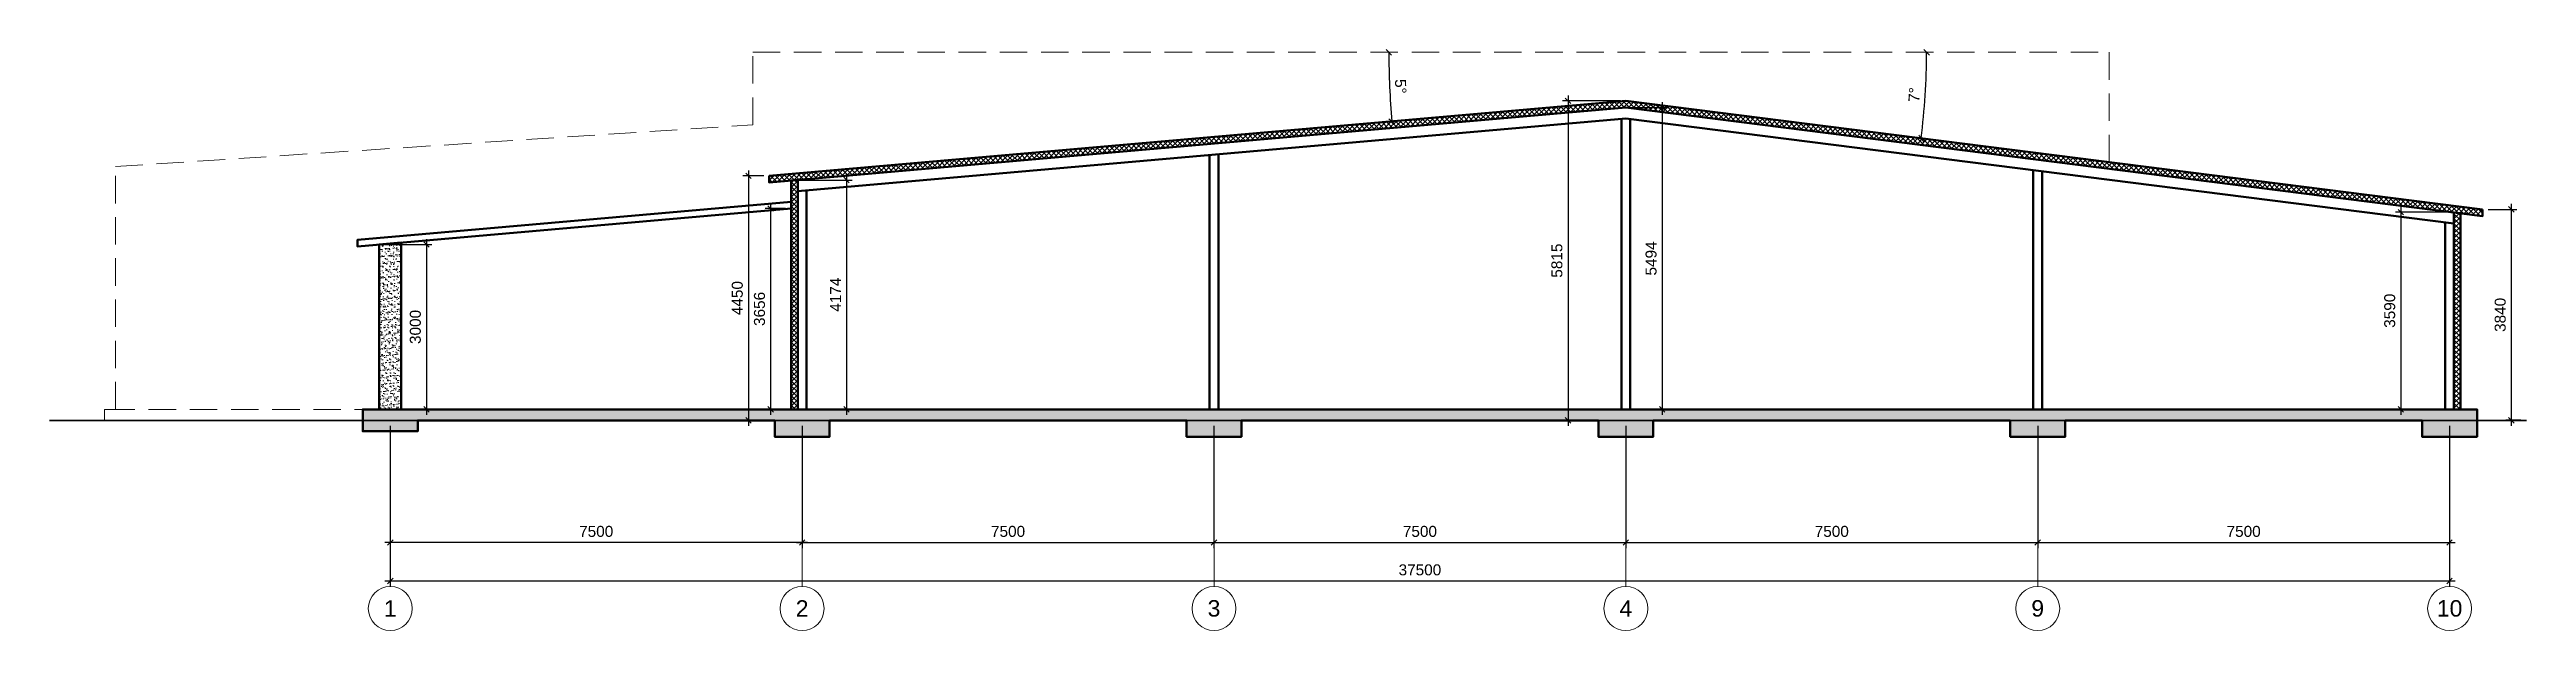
# Model space of a CAD drawing. Extents: x 2048245 to 2093350, y 523082 to 533657.
import ezdxf

# ---------------------------------------------------------------- set-up
doc = ezdxf.new("R2010")
doc.units = 0
doc.header["$MEASUREMENT"] = 0
doc.header["$PDMODE"] = 2
doc.header["$PDSIZE"] = -5
doc.linetypes.add('DASHED', pattern=[0.75, 0.5, -0.25])
doc.layers.get('0').update_dxf_attribs({"linetype": 'CONTINUOUS', "lineweight": 13})
doc.layers.get('DEFPOINTS').update_dxf_attribs({"linetype": 'CONTINUOUS', "lineweight": 0})
for name, color, linetype, lineweight in [('колонны', 7, 'CONTINUOUS', 50), ('оси', 7, 'CONTINUOUS', 13), ('размеры', 7, 'CONTINUOUS', 13), ('стены', 7, 'CONTINUOUS', 50), ('толстые', 7, 'CONTINUOUS', 35), ('тонкие', 7, 'CONTINUOUS', 13), ('фундамент', 7, 'CONTINUOUS', 50)]:
    doc.layers.add(name, color=color, linetype=linetype, lineweight=lineweight)
doc.styles.add('100', font='arial.ttf', dxfattribs={"height": 100})
doc.styles.add('200', font='arial.ttf', dxfattribs={"height": 200})
doc.dimstyles.new('М-100', dxfattribs={"dimtxt": 200, "dimasz": 100, "dimexe": 100, "dimexo": 100, "dimgap": 100, "dimtad": 1, "dimdec": 0, "dimrnd": 1, "dimzin": 0, "dimdsep": 46, "dimtxsty": '200', "dimblk": 'OBLIQUE', "dimcen": 100, "dimdle": 100, "dimadec": 0, "dimazin": 0, "dimtfac": 1, "dimtdec": 0, "dimtmove": 1, "dimatfit": 0, "dimldrblk": 'OBLIQUE', "dimfxl": 1, "dimtolj": 1, "dimtzin": 0, "dimarcsym": 0})

# ---------------------------------------------------------------- blocks, each defined once
blk = doc.blocks.new('_OBLIQUE')
at = {"color": 0, "linetype": 'ByBlock', "ltscale": 1200}
blk.add_line((-0.5, -0.5), (0.5, 0.5), dxfattribs=at)
blk = doc.blocks.new('*D1')
at = {"layer": 'DEFPOINTS', "color": 0, "linetype": 'ByBlock', "ltscale": 500, "transparency": 16777216}
for p in [(2061950, 526907), (2069450, 526907), (2069450, 524682)]:
    blk.add_point(p, dxfattribs=at)
at = {"layer": 'оси', "color": 0, "linetype": 'ByBlock', "lineweight": -2, "ltscale": 500, "transparency": 16777216}
for p, q in [((2061950, 526807), (2061950, 524582)), ((2069450, 526807), (2069450, 524582)), ((2061850, 524682), (2069550, 524682))]:
    blk.add_line(p, q, dxfattribs=at)
at = {"layer": 'оси', "color": 0, "linetype": 'ByBlock', "lineweight": -2, "ltscale": 500, "transparency": 16777216, "xscale": 100, "yscale": 100, "zscale": 100, "rotation": 180}
blk.add_blockref('_OBLIQUE', (2061950, 524682), dxfattribs=at)
at = {"layer": 'оси', "color": 0, "linetype": 'ByBlock', "lineweight": -2, "ltscale": 500, "transparency": 16777216, "xscale": 100, "yscale": 100, "zscale": 100}
blk.add_blockref('_OBLIQUE', (2069450, 524682), dxfattribs=at)
at = {"layer": 'оси', "color": 0, "linetype": 'ByBlock', "ltscale": 500, "transparency": 16777216, "insert": (2065700, 524884), "char_height": 200, "attachment_point": 5, "style": '200'}
blk.add_mtext('\\A1;7500', dxfattribs=at)
blk = doc.blocks.new('*D2')
at = {"layer": 'DEFPOINTS', "color": 0, "linetype": 'ByBlock', "ltscale": 500, "transparency": 16777216}
for p in [(2069450, 526907), (2076950, 526907), (2076950, 524682)]:
    blk.add_point(p, dxfattribs=at)
at = {"layer": 'оси', "color": 0, "linetype": 'ByBlock', "lineweight": -2, "ltscale": 500, "transparency": 16777216}
for p, q in [((2069450, 526807), (2069450, 524582)), ((2076950, 526807), (2076950, 524582)), ((2069350, 524682), (2077050, 524682))]:
    blk.add_line(p, q, dxfattribs=at)
at = {"layer": 'оси', "color": 0, "linetype": 'ByBlock', "lineweight": -2, "ltscale": 500, "transparency": 16777216, "xscale": 100, "yscale": 100, "zscale": 100, "rotation": 180}
blk.add_blockref('_OBLIQUE', (2069450, 524682), dxfattribs=at)
at = {"layer": 'оси', "color": 0, "linetype": 'ByBlock', "lineweight": -2, "ltscale": 500, "transparency": 16777216, "xscale": 100, "yscale": 100, "zscale": 100}
blk.add_blockref('_OBLIQUE', (2076950, 524682), dxfattribs=at)
at = {"layer": 'оси', "color": 0, "linetype": 'ByBlock', "ltscale": 500, "transparency": 16777216, "insert": (2073200, 524884), "char_height": 200, "attachment_point": 5, "style": '200'}
blk.add_mtext('\\A1;7500', dxfattribs=at)
blk = doc.blocks.new('*D3')
at = {"layer": 'DEFPOINTS', "color": 0, "linetype": 'ByBlock', "ltscale": 500, "transparency": 16777216}
for p in [(2076950, 526907), (2084450, 526907), (2084450, 524682)]:
    blk.add_point(p, dxfattribs=at)
at = {"layer": 'оси', "color": 0, "linetype": 'ByBlock', "lineweight": -2, "ltscale": 500, "transparency": 16777216}
for p, q in [((2076950, 526807), (2076950, 524582)), ((2084450, 526807), (2084450, 524582)), ((2076850, 524682), (2084550, 524682))]:
    blk.add_line(p, q, dxfattribs=at)
at = {"layer": 'оси', "color": 0, "linetype": 'ByBlock', "lineweight": -2, "ltscale": 500, "transparency": 16777216, "xscale": 100, "yscale": 100, "zscale": 100, "rotation": 180}
blk.add_blockref('_OBLIQUE', (2076950, 524682), dxfattribs=at)
at = {"layer": 'оси', "color": 0, "linetype": 'ByBlock', "lineweight": -2, "ltscale": 500, "transparency": 16777216, "xscale": 100, "yscale": 100, "zscale": 100}
blk.add_blockref('_OBLIQUE', (2084450, 524682), dxfattribs=at)
at = {"layer": 'оси', "color": 0, "linetype": 'ByBlock', "ltscale": 500, "transparency": 16777216, "insert": (2080700, 524884), "char_height": 200, "attachment_point": 5, "style": '200'}
blk.add_mtext('\\A1;7500', dxfattribs=at)
blk = doc.blocks.new('*D4')
at = {"layer": 'DEFPOINTS', "color": 0, "linetype": 'ByBlock', "ltscale": 500, "transparency": 16777216}
for p in [(2084450, 526907), (2091950, 526907), (2091950, 524682)]:
    blk.add_point(p, dxfattribs=at)
at = {"layer": 'оси', "color": 0, "linetype": 'ByBlock', "lineweight": -2, "ltscale": 500, "transparency": 16777216}
for p, q in [((2084450, 526807), (2084450, 524582)), ((2091950, 526807), (2091950, 524582)), ((2084350, 524682), (2092050, 524682))]:
    blk.add_line(p, q, dxfattribs=at)
at = {"layer": 'оси', "color": 0, "linetype": 'ByBlock', "lineweight": -2, "ltscale": 500, "transparency": 16777216, "xscale": 100, "yscale": 100, "zscale": 100, "rotation": 180}
blk.add_blockref('_OBLIQUE', (2084450, 524682), dxfattribs=at)
at = {"layer": 'оси', "color": 0, "linetype": 'ByBlock', "lineweight": -2, "ltscale": 500, "transparency": 16777216, "xscale": 100, "yscale": 100, "zscale": 100}
blk.add_blockref('_OBLIQUE', (2091950, 524682), dxfattribs=at)
at = {"layer": 'оси', "color": 0, "linetype": 'ByBlock', "ltscale": 500, "transparency": 16777216, "insert": (2088200, 524884), "char_height": 200, "attachment_point": 5, "style": '200'}
blk.add_mtext('\\A1;7500', dxfattribs=at)
blk = doc.blocks.new('*D5')
at = {"layer": 'DEFPOINTS', "color": 0, "linetype": 'ByBlock', "ltscale": 500, "transparency": 16777216}
for p in [(2054450, 526907), (2091950, 526907), (2054450, 523982)]:
    blk.add_point(p, dxfattribs=at)
at = {"layer": 'оси', "color": 0, "linetype": 'ByBlock', "lineweight": -2, "ltscale": 500, "transparency": 16777216}
for p, q in [((2054450, 526807), (2054450, 523882)), ((2091950, 526807), (2091950, 523882)), ((2092050, 523982), (2054350, 523982))]:
    blk.add_line(p, q, dxfattribs=at)
at = {"layer": 'оси', "color": 0, "linetype": 'ByBlock', "lineweight": -2, "ltscale": 500, "transparency": 16777216, "xscale": 100, "yscale": 100, "zscale": 100, "rotation": 180}
blk.add_blockref('_OBLIQUE', (2054450, 523982), dxfattribs=at)
at = {"layer": 'оси', "color": 0, "linetype": 'ByBlock', "lineweight": -2, "ltscale": 500, "transparency": 16777216, "xscale": 100, "yscale": 100, "zscale": 100}
blk.add_blockref('_OBLIQUE', (2091950, 523982), dxfattribs=at)
at = {"layer": 'оси', "color": 0, "linetype": 'ByBlock', "ltscale": 500, "transparency": 16777216, "insert": (2073200, 524184), "char_height": 200, "attachment_point": 5, "style": '200'}
blk.add_mtext('\\A1;37500', dxfattribs=at)
blk = doc.blocks.new('*D6')
at = {"layer": 'DEFPOINTS', "color": 0, "ltscale": 500, "transparency": 16777216}
for p in [(2092030, 530697), (2091063, 527107), (2091450, 527107)]:
    blk.add_point(p, dxfattribs=at)
at = {"layer": 'размеры', "color": 0, "lineweight": -2, "ltscale": 500, "transparency": 16777216}
for p, q in [((2091930, 530697), (2090963, 530697)), ((2091063, 530797), (2091063, 527007)), ((2091350, 527107), (2090963, 527107))]:
    blk.add_line(p, q, dxfattribs=at)
at = {"layer": 'размеры', "color": 0, "lineweight": -2, "ltscale": 500, "transparency": 16777216, "xscale": 100, "yscale": 100, "zscale": 100}
for p, rotation in [((2091063, 530697), 90), ((2091063, 527107), 270)]:
    blk.add_blockref('_OBLIQUE', p, dxfattribs=dict(at, rotation=rotation))
at = {"layer": 'размеры', "color": 0, "ltscale": 500, "transparency": 16777216, "insert": (2090861, 528902), "char_height": 200, "attachment_point": 5, "rotation": 90, "style": '200'}
blk.add_mtext('\\A1;3590', dxfattribs=at)
blk = doc.blocks.new('*D7')
at = {"layer": 'DEFPOINTS', "color": 0, "ltscale": 500, "transparency": 16777216}
for p in [(2076950, 532601), (2077150, 527107), (2077612, 527107)]:
    blk.add_point(p, dxfattribs=at)
at = {"layer": 'размеры', "color": 0, "lineweight": -2, "ltscale": 500, "transparency": 16777216}
for p, q in [((2077612, 532701), (2077612, 527007)), ((2077050, 532601), (2077712, 532601)), ((2077250, 527107), (2077712, 527107))]:
    blk.add_line(p, q, dxfattribs=at)
at = {"layer": 'размеры', "color": 0, "lineweight": -2, "ltscale": 500, "transparency": 16777216, "xscale": 100, "yscale": 100, "zscale": 100}
for p, rotation in [((2077612, 532601), 90), ((2077612, 527107), 270)]:
    blk.add_blockref('_OBLIQUE', p, dxfattribs=dict(at, rotation=rotation))
at = {"layer": 'размеры', "color": 0, "ltscale": 500, "transparency": 16777216, "insert": (2077410, 529854), "char_height": 200, "attachment_point": 5, "rotation": 90, "style": '200'}
blk.add_mtext('\\A1;5494', dxfattribs=at)
blk = doc.blocks.new('*D8')
at = {"layer": 'DEFPOINTS', "color": 0, "ltscale": 500, "transparency": 16777216}
for p in [(2061703, 531281), (2062150, 527107), (2062759, 527107)]:
    blk.add_point(p, dxfattribs=at)
at = {"layer": 'размеры', "color": 0, "lineweight": -2, "ltscale": 500, "transparency": 16777216}
for p, q in [((2062759, 531381), (2062759, 527007)), ((2061803, 531281), (2062859, 531281)), ((2062250, 527107), (2062859, 527107))]:
    blk.add_line(p, q, dxfattribs=at)
at = {"layer": 'размеры', "color": 0, "lineweight": -2, "ltscale": 500, "transparency": 16777216, "xscale": 100, "yscale": 100, "zscale": 100}
for p, rotation in [((2062759, 531281), 90), ((2062759, 527107), 270)]:
    blk.add_blockref('_OBLIQUE', p, dxfattribs=dict(at, rotation=rotation))
at = {"layer": 'размеры', "color": 0, "ltscale": 500, "transparency": 16777216, "insert": (2062559, 529194), "char_height": 200, "attachment_point": 5, "rotation": 90, "style": '200'}
blk.add_mtext('\\A1;4174', dxfattribs=at)
blk = doc.blocks.new('*D9')
at = {"layer": 'DEFPOINTS', "color": 0, "ltscale": 500, "transparency": 16777216}
for p in [(2076950, 532722), (2075897, 526907), (2076183, 526907)]:
    blk.add_point(p, dxfattribs=at)
at = {"layer": 'размеры', "color": 0, "lineweight": -2, "ltscale": 500, "transparency": 16777216}
for p, q in [((2076850, 532722), (2075797, 532722)), ((2075897, 532822), (2075897, 526807)), ((2076083, 526907), (2075797, 526907))]:
    blk.add_line(p, q, dxfattribs=at)
at = {"layer": 'размеры', "color": 0, "lineweight": -2, "ltscale": 500, "transparency": 16777216, "xscale": 100, "yscale": 100, "zscale": 100}
for p, rotation in [((2075897, 532722), 90), ((2075897, 526907), 270)]:
    blk.add_blockref('_OBLIQUE', p, dxfattribs=dict(at, rotation=rotation))
at = {"layer": 'размеры', "color": 0, "ltscale": 500, "transparency": 16777216, "insert": (2075695, 529814), "char_height": 200, "attachment_point": 5, "rotation": 90, "style": '200'}
blk.add_mtext('\\A1;5815', dxfattribs=at)
blk = doc.blocks.new('*D10')
at = {"layer": 'DEFPOINTS', "color": 0, "ltscale": 500, "transparency": 16777216}
for p in [(2092550, 530747), (2093075, 530747), (2093350, 526907)]:
    blk.add_point(p, dxfattribs=at)
at = {"layer": 'размеры', "color": 0, "lineweight": -2, "ltscale": 500, "transparency": 16777216}
for p, q in [((2092650, 530747), (2093175, 530747)), ((2093075, 526807), (2093075, 530847)), ((2093250, 526907), (2092975, 526907))]:
    blk.add_line(p, q, dxfattribs=at)
at = {"layer": 'размеры', "color": 0, "lineweight": -2, "ltscale": 500, "transparency": 16777216, "xscale": 100, "yscale": 100, "zscale": 100}
for p, rotation in [((2093075, 530747), 90), ((2093075, 526907), 270)]:
    blk.add_blockref('_OBLIQUE', p, dxfattribs=dict(at, rotation=rotation))
at = {"layer": 'размеры', "color": 0, "ltscale": 500, "transparency": 16777216, "insert": (2092873, 528827), "char_height": 200, "attachment_point": 5, "rotation": 90, "style": '200'}
blk.add_mtext('\\A1;3840', dxfattribs=at)
blk = doc.blocks.new('*D11')
at = {"layer": 'DEFPOINTS', "color": 0, "ltscale": 500, "transparency": 16777216}
for p in [(2061350, 531357), (2060776, 526907), (2060972, 526907)]:
    blk.add_point(p, dxfattribs=at)
at = {"layer": 'размеры', "color": 0, "lineweight": -2, "ltscale": 500, "transparency": 16777216}
for p, q in [((2061250, 531357), (2060872, 531357)), ((2060972, 531457), (2060972, 526807)), ((2060876, 526907), (2061072, 526907))]:
    blk.add_line(p, q, dxfattribs=at)
at = {"layer": 'размеры', "color": 0, "lineweight": -2, "ltscale": 500, "transparency": 16777216, "xscale": 100, "yscale": 100, "zscale": 100}
for p, rotation in [((2060972, 531357), 90), ((2060972, 526907), 270)]:
    blk.add_blockref('_OBLIQUE', p, dxfattribs=dict(at, rotation=rotation))
at = {"layer": 'размеры', "color": 0, "ltscale": 500, "transparency": 16777216, "insert": (2060770, 529132), "char_height": 200, "attachment_point": 5, "rotation": 90, "style": '200'}
blk.add_mtext('\\A1;4450', dxfattribs=at)
blk = doc.blocks.new('*D12')
at = {"layer": 'DEFPOINTS', "color": 0, "ltscale": 500, "transparency": 16777216}
for p in [(2054450, 526907), (2061950, 526907), (2054450, 524682)]:
    blk.add_point(p, dxfattribs=at)
at = {"layer": 'оси', "color": 0, "lineweight": -2, "ltscale": 500, "transparency": 16777216}
for p, q in [((2054450, 526807), (2054450, 524582)), ((2061950, 526807), (2061950, 524582)), ((2062050, 524682), (2054350, 524682))]:
    blk.add_line(p, q, dxfattribs=at)
at = {"layer": 'оси', "color": 0, "lineweight": -2, "ltscale": 500, "transparency": 16777216, "xscale": 100, "yscale": 100, "zscale": 100, "rotation": 180}
blk.add_blockref('_OBLIQUE', (2054450, 524682), dxfattribs=at)
at = {"layer": 'оси', "color": 0, "lineweight": -2, "ltscale": 500, "transparency": 16777216, "xscale": 100, "yscale": 100, "zscale": 100}
blk.add_blockref('_OBLIQUE', (2061950, 524682), dxfattribs=at)
at = {"layer": 'оси', "color": 0, "ltscale": 500, "transparency": 16777216, "insert": (2058200, 524884), "char_height": 200, "attachment_point": 5, "style": '200'}
blk.add_mtext('\\A1;7500', dxfattribs=at)
blk = doc.blocks.new('*D13')
at = {"layer": 'DEFPOINTS', "color": 0, "ltscale": 500, "transparency": 16777216}
for p in [(2054250, 530107), (2054650, 527107), (2055109, 527107)]:
    blk.add_point(p, dxfattribs=at)
at = {"layer": 'размеры', "color": 0, "lineweight": -2, "ltscale": 500, "transparency": 16777216}
for p, q in [((2054350, 530107), (2055209, 530107)), ((2055109, 530207), (2055109, 527007)), ((2054750, 527107), (2055209, 527107))]:
    blk.add_line(p, q, dxfattribs=at)
at = {"layer": 'размеры', "color": 0, "lineweight": -2, "ltscale": 500, "transparency": 16777216, "xscale": 100, "yscale": 100, "zscale": 100}
for p, rotation in [((2055109, 530107), 90), ((2055109, 527107), 270)]:
    blk.add_blockref('_OBLIQUE', p, dxfattribs=dict(at, rotation=rotation))
at = {"layer": 'размеры', "color": 0, "ltscale": 500, "transparency": 16777216, "insert": (2054907, 528607), "char_height": 200, "attachment_point": 5, "rotation": 90, "style": '200'}
blk.add_mtext('\\A1;3000', dxfattribs=at)
blk = doc.blocks.new('*D14')
at = {"layer": 'DEFPOINTS', "color": 0, "ltscale": 500, "transparency": 16777216}
for p in [(2061750, 530763), (2061376, 527107), (2061750, 527107)]:
    blk.add_point(p, dxfattribs=at)
at = {"layer": 'размеры', "color": 0, "lineweight": -2, "ltscale": 500, "transparency": 16777216}
for p, q in [((2061650, 530763), (2061276, 530763)), ((2061376, 530863), (2061376, 527007)), ((2061650, 527107), (2061276, 527107))]:
    blk.add_line(p, q, dxfattribs=at)
at = {"layer": 'размеры', "color": 0, "lineweight": -2, "ltscale": 500, "transparency": 16777216, "xscale": 100, "yscale": 100, "zscale": 100}
for p, rotation in [((2061376, 530763), 90), ((2061376, 527107), 270)]:
    blk.add_blockref('_OBLIQUE', p, dxfattribs=dict(at, rotation=rotation))
at = {"layer": 'размеры', "color": 0, "ltscale": 500, "transparency": 16777216, "insert": (2061174, 528935), "char_height": 200, "attachment_point": 5, "rotation": 90, "style": '200'}
blk.add_mtext('\\A1;3656', dxfattribs=at)
blk = doc.blocks.new('*D15')
at = {"layer": 'DEFPOINTS', "color": 0, "ltscale": 500, "transparency": 16777216}
for p in [(2061050, 533607), (2085750, 533607), (2076950, 532722), (2082383, 532561), (2092550, 530747)]:
    blk.add_point(p, dxfattribs=at)
at = {"layer": 'размеры', "color": 0, "lineweight": -2, "ltscale": 500, "transparency": 16777216}
blk.add_arc((2069955, 533607), 12471, 352.7869, 0, dxfattribs=at)
at = {"layer": 'размеры', "color": 0, "lineweight": -2, "ltscale": 500, "transparency": 16777216, "xscale": 100, "yscale": 100, "zscale": 100}
for p, rotation in [((2082427, 533607), 90.00000000000031), ((2082328, 532041), 262.7868533143769)]:
    blk.add_blockref('_OBLIQUE', p, dxfattribs=dict(at, rotation=rotation))
at = {"layer": 'размеры', "color": 0, "ltscale": 500, "transparency": 16777216, "insert": (2082202, 532835), "char_height": 200, "attachment_point": 5, "rotation": 86.3934, "style": '200'}
blk.add_mtext('\\A1;7°', dxfattribs=at)
blk = doc.blocks.new('*D16')
at = {"layer": 'DEFPOINTS', "color": 0, "ltscale": 500, "transparency": 16777216}
for p in [(2061050, 533607), (2085750, 533607), (2072640, 533187), (2076950, 532722), (2061350, 531357)]:
    blk.add_point(p, dxfattribs=at)
at = {"layer": 'размеры', "color": 0, "lineweight": -2, "ltscale": 500, "transparency": 16777216}
blk.add_arc((2087069, 533607), 14435, 180, 185, dxfattribs=at)
at = {"layer": 'размеры', "color": 0, "lineweight": -2, "ltscale": 500, "transparency": 16777216, "xscale": 100, "yscale": 100, "zscale": 100}
for p, rotation in [((2072634, 533607), 90), ((2072689, 532349), 275.0000000000002)]:
    blk.add_blockref('_OBLIQUE', p, dxfattribs=dict(at, rotation=rotation))
at = {"layer": 'размеры', "color": 0, "ltscale": 500, "transparency": 16777216, "insert": (2072849, 532986), "char_height": 200, "attachment_point": 5, "rotation": 272.5, "style": '200'}
blk.add_mtext('\\A1;5°', dxfattribs=at)

msp = doc.modelspace()

# ---------------------------------------------------------------- hatches: boundary and pattern name
at = {"layer": 'размеры', "ltscale": 500}
h = msp.add_hatch(dxfattribs=at)
h.set_pattern_fill('ANSI37', color=256, scale=500)
h.set_pattern_definition([(45, (-276554.9, -1563.91), (-44.1941738, 44.1941738), []), (135, (-276554.9, -1563.91), (-44.1941738, -44.1941738), [])])
h.paths.add_polyline_path([(2092550.3, 530747.3), (2076950.3, 532721.6), (2061350.3, 531356.8), (2061350.3, 531235.9), (2076950.3, 532600.7), (2092550.3, 530626.3)])
h.paths.add_polyline_path([(2061750.3, 527106.9), (2061870.3, 527106.9), (2061870.3, 531281.4), (2061750.3, 531270.9)])
h.paths.add_polyline_path([(2092150.3, 527106.9), (2092030.3, 527106.9), (2092030.3, 530692.1), (2092150.3, 530676.9)])
h = msp.add_hatch(dxfattribs=at)
h.set_pattern_fill('AR-SAND', color=256, scale=50)
h.set_pattern_definition([(37.5, (0, 0), (-3.149668, 96.3411885), [0, -76, 0, -85, 0, -81.25]), (7.5, (0, 0), (88.488835, 141.107303), [0, -41, 0, -68.5, 0, -26.25]), (327.5, (-61.5, 0), (155.707093, 0.2829527), [0, -25, 0, -90, 0, -117.5]), (317.5, (-61.5, 0), (150.30633, 43.883778), [0, -12.5, 0, -59, 0, -67.5])])
h.paths.add_polyline_path([(2054650.3, 527106.9), (2054250.3, 527106.9), (2054250.3, 530106.9), (2054650.3, 530141.9)])
h = msp.add_hatch(dxfattribs=at)
h.set_pattern_fill('ANSI36', color=256, scale=500)
h.set_pattern_definition([(45, (-276554.9, -1563.91), (33.1456304, 121.533978), [156.25, -31.25, 0, -31.25])])
h.paths.add_polyline_path([(2083950.3, 526906.9), (2077450.3, 526906.9), (2077450.3, 526606.9), (2076450.3, 526606.9), (2076450.3, 526906.9), (2069950.3, 526906.9), (2069950.3, 526606.9), (2068950.3, 526606.9), (2068950.3, 526906.9), (2062450.3, 526906.9), (2062450.3, 526606.9), (2061450.3, 526606.9), (2061450.3, 526906.9), (2054950.3, 526906.9), (2054950.3, 526706.9), (2053950.3, 526706.9), (2053950.3, 527106.9), (2092450.3, 527106.9), (2092450.3, 526606.9), (2091450.3, 526606.9), (2091450.3, 526906.9), (2084950.3, 526906.9), (2084950.3, 526606.9), (2083950.3, 526606.9)])

# ---------------------------------------------------------------- linework, layer by layer
at = {"layer": 'колонны', "ltscale": 500}
for points in [[(2061870.3, 531079.8), (2076950.3, 532399.1), (2092030.3, 530490.5)], [(2076870.3, 532392.1), (2076870.3, 527106.9), (2077030.3, 527106.9), (2077030.3, 532389)], [(2069370.3, 531735.9), (2069370.3, 527106.9), (2069530.3, 527106.9), (2069530.3, 531749.9)], [(2084370.3, 531460), (2084370.3, 527106.9), (2084530.3, 527106.9), (2084530.3, 531439.8)], [(2061870.3, 531281.4), (2061870.3, 527106.9), (2062030.3, 527106.9), (2062030.3, 531093.8)], [(2091870.3, 530510.8), (2091870.3, 527106.9), (2092030.3, 527106.9), (2092030.3, 530692.1)]]:
    msp.add_lwpolyline(points, dxfattribs=at)
at = {"layer": 'оси', "linetype": 'ByBlock', "ltscale": 500}
for p, q in [((2069450.3, 524581.9), (2069450.3, 523881.9)), ((2076950.3, 524581.9), (2076950.3, 523881.9)), ((2084450.3, 524581.9), (2084450.3, 523881.9)), ((2091950.3, 524581.9), (2091950.3, 523881.9))]:
    msp.add_line(p, q, dxfattribs=at)
for centre in [(2054450.3, 523481.9), (2061950.3, 523481.9), (2069450.3, 523481.9), (2076950.3, 523481.9), (2084450.3, 523481.9), (2091950.3, 523481.9)]:
    msp.add_circle(centre, 400, dxfattribs=at)
at = {"layer": 'размеры', "ltscale": 500}
msp.add_line((2061950.3, 524581.9), (2061950.3, 523881.9), dxfattribs=at)
at = {"layer": 'стены', "ltscale": 500}
for points in [[(2092550.3, 530747.3), (2076950.3, 532721.6), (2061350.3, 531356.8), (2061350.3, 531235.9), (2076950.3, 532600.7), (2092550.3, 530626.3)], [(2061750.3, 527106.9), (2061870.3, 527106.9), (2061870.3, 531281.4), (2061750.3, 531270.9)], [(2061750.3, 530884.1), (2053850.3, 530192.9), (2053850.3, 530071.9), (2061750.3, 530763.1)], [(2092150.3, 527106.9), (2092030.3, 527106.9), (2092030.3, 530692.1), (2092150.3, 530676.9)], [(2054650.3, 527106.9), (2054250.3, 527106.9), (2054250.3, 530106.9), (2054650.3, 530141.9)]]:
    msp.add_lwpolyline(points, close=True, dxfattribs=at)
at = {"layer": 'толстые', "ltscale": 500}
msp.add_lwpolyline([(2093350.3, 526906.9), (2048245.3, 526906.9)], dxfattribs=at)
at = {"layer": 'тонкие', "linetype": 'DASHED', "ltscale": 1000}
msp.add_lwpolyline([(2049445.3, 527106.9), (2049445.3, 531526.9), (2061050.3, 532286.9), (2061050.3, 533606.9), (2085750.3, 533606.9), (2085750.3, 531486.9), (2092150.3, 530676.9), (2092150.3, 527106.9), (2083950.3, 527106.9), (2061050.3, 527106.9)], close=True, dxfattribs=at)
msp.add_lwpolyline([(2092150.3, 527106.9), (2092450.3, 527106.9), (2092450.3, 526906.9), (2049245.3, 526906.9), (2049245.3, 527106.9), (2049445.3, 527106.9)], dxfattribs=at)
at = {"layer": 'фундамент', "ltscale": 500}
msp.add_lwpolyline([(2083950.3, 526906.9), (2077450.3, 526906.9), (2077450.3, 526606.9), (2076450.3, 526606.9), (2076450.3, 526906.9), (2069950.3, 526906.9), (2069950.3, 526606.9), (2068950.3, 526606.9), (2068950.3, 526906.9), (2062450.3, 526906.9), (2062450.3, 526606.9), (2061450.3, 526606.9), (2061450.3, 526906.9), (2054950.3, 526906.9), (2054950.3, 526706.9), (2053950.3, 526706.9), (2053950.3, 527106.9), (2092450.3, 527106.9), (2092450.3, 526606.9), (2091450.3, 526606.9), (2091450.3, 526906.9), (2084950.3, 526906.9), (2084950.3, 526606.9), (2083950.3, 526606.9)], close=True, dxfattribs=at)

# ---------------------------------------------------------------- texts
at = {"layer": 'оси', "linetype": 'ByBlock', "ltscale": 500, "char_height": 300, "width": 800, "attachment_point": 5, "style": '100'}
for s, insert in [('\\A1;1', (2054450.3, 523481.9)), ('\\A1;2', (2061950.3, 523481.9)), ('\\A1;3', (2069450.3, 523481.9)), ('\\A1;4', (2076950.3, 523481.9)), ('\\A1;9', (2084450.3, 523481.9)), ('\\A1;10', (2091950.3, 523481.9))]:
    msp.add_mtext(s, dxfattribs=dict(at, insert=insert))

# ---------------------------------------------------------------- dimensions: what is measured, and where the dimension line sits
at = {"layer": 'оси', "linetype": 'ByBlock', "ltscale": 500}
for base, p1, p2, picture, middle in [((2054450.3, 523981.9), (2091950.3, 526906.9), (2054450.3, 526906.9), '*D5', (2073200.3, 524184.1)), ((2069450.3, 524681.9), (2061950.3, 526906.9), (2069450.3, 526906.9), '*D1', (2065700.3, 524884.1)), ((2076950.3, 524681.9), (2069450.3, 526906.9), (2076950.3, 526906.9), '*D2', (2073200.3, 524884.1)), ((2084450.3, 524681.9), (2076950.3, 526906.9), (2084450.3, 526906.9), '*D3', (2080700.3, 524884.1)), ((2091950.3, 524681.9), (2084450.3, 526906.9), (2091950.3, 526906.9), '*D4', (2088200.3, 524884.1))]:
    dim = msp.add_linear_dim(base=base, p1=p1, p2=p2, angle=0, dimstyle='М-100', dxfattribs=at)
    dim.commit()
    dim.dimension.update_dxf_attribs({"geometry": picture, "text_midpoint": middle})
at = {"layer": 'оси', "ltscale": 500}
dim = msp.add_linear_dim(base=(2054450.3, 524681.9), p1=(2061950.3, 526906.9), p2=(2054450.3, 526906.9), angle=0, dimstyle='М-100', dxfattribs=at)
dim.commit()
dim.dimension.update_dxf_attribs({"geometry": '*D12', "text_midpoint": (2058200.3, 524884.1)})
at = {"layer": 'размеры', "ltscale": 500}
for base, line2, picture, middle in [((2082382.7, 532561.5), ((2092550.3, 530747.3), (2076950.3, 532721.6)), '*D15', (2082202.3, 532835)), ((2072640.1, 533187.1), ((2076950.3, 532721.6), (2061350.3, 531356.8)), '*D16', (2072849.2, 532986.1))]:
    dim = msp.add_angular_dim_2l(base=base, line1=((2061050.3, 533606.9), (2085750.3, 533606.9)), line2=line2, dimstyle='М-100', dxfattribs=at)
    dim.commit()
    dim.dimension.update_dxf_attribs({"geometry": picture, "text_midpoint": middle})
for base, p1, p2, picture, middle in [((2075896.8, 526906.9), (2076950.3, 532721.6), (2076183.1, 526906.9), '*D9', (2075694.6, 529814.3)), ((2077611.7, 527106.9), (2076950.3, 532600.7), (2077150.3, 527106.9), '*D7', (2077409.6, 529853.8)), ((2060972.4, 526906.9), (2061350.3, 531356.8), (2060776.3, 526906.9), '*D11', (2060770.3, 529131.9)), ((2062759.1643, 527106.9406), (2061702.5421, 531281.3616), (2062150.2545, 527106.9406), '*D8', (2062558.7551, 529194.1511)), ((2061375.9, 527106.9), (2061750.3, 530763.1), (2061750.3, 527106.9), '*D14', (2061173.7, 528935)), ((2091062.8, 527106.9), (2092030.3, 530697.1), (2091450.3, 527106.9), '*D6', (2090860.6, 528902)), ((2093074.8, 530747.3), (2093350.3, 526906.9), (2092550.3, 530747.3), '*D10', (2092872.6, 528827.1)), ((2055109, 527106.9), (2054250.3, 530106.9), (2054650.3, 527106.9), '*D13', (2054906.8, 528606.9))]:
    dim = msp.add_linear_dim(base=base, p1=p1, p2=p2, angle=90, dimstyle='М-100', dxfattribs=at)
    dim.commit()
    dim.dimension.update_dxf_attribs({"geometry": picture, "text_midpoint": middle})

doc.saveas('drawing.dxf')
